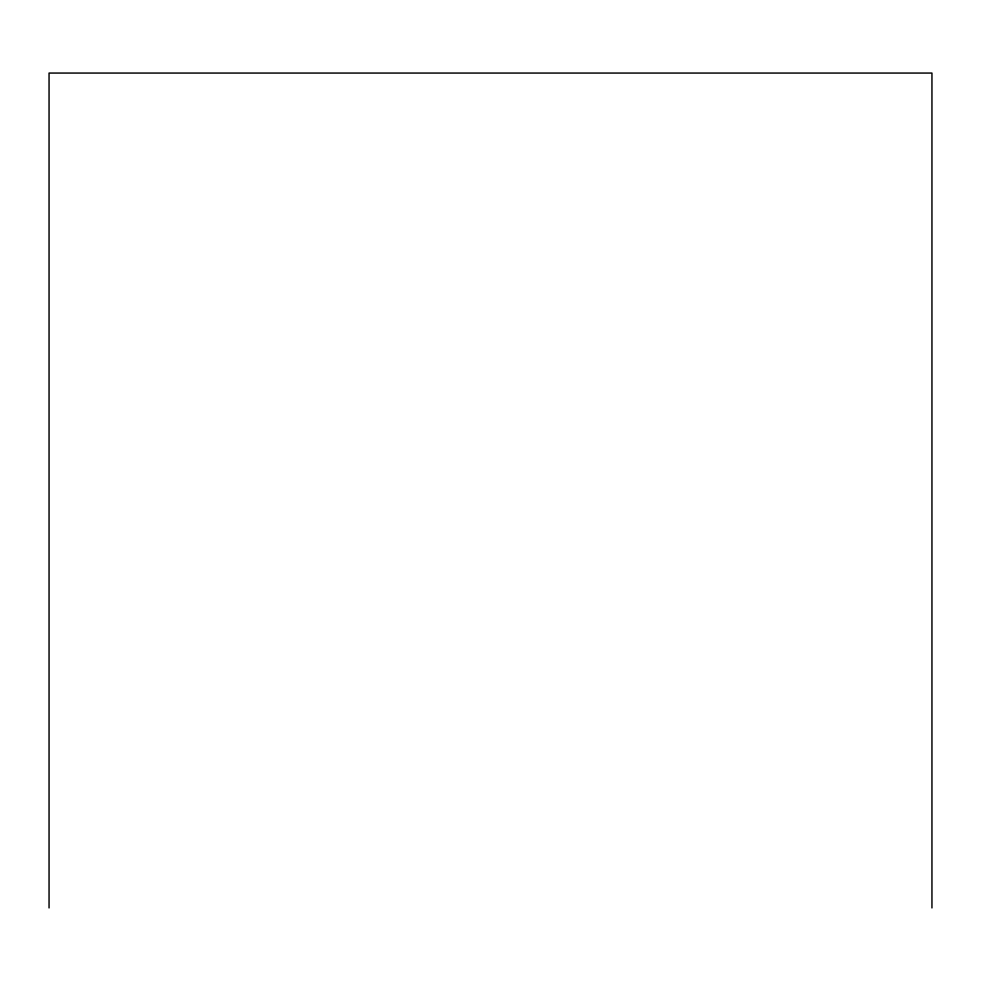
<?xml version="1.0" encoding="UTF-8"?>
<svg xmlns="http://www.w3.org/2000/svg" width="981" height="981" viewBox="0 0 981 981"><rect width="100%" height="100%" fill="white"/><g stroke="black" fill="none" stroke-linecap="round" stroke-linejoin="round"><path stroke-width="1.47" d="M931.95 907.94L931.95 73.06L49.05 73.06L49.05 907.94"/></g></svg>
